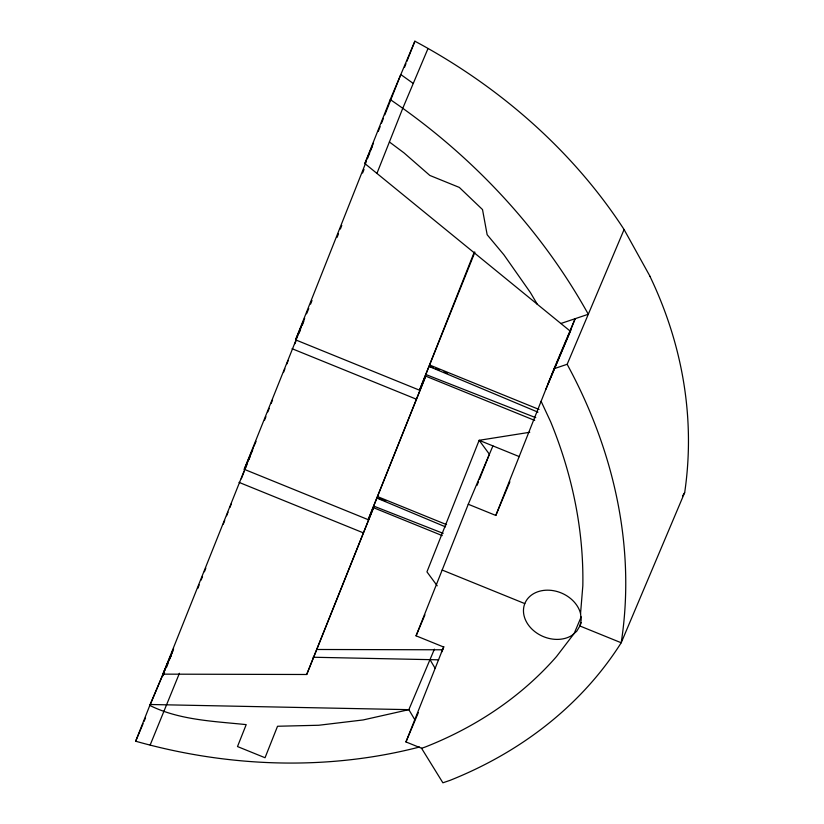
<?xml version="1.0" encoding="UTF-8"?>
<svg xmlns="http://www.w3.org/2000/svg" width="824" height="824" viewBox="0 0 824 824"><rect width="100%" height="100%" fill="white"/><g stroke="black" fill="none" stroke-linecap="round" stroke-linejoin="round"><path stroke-width="1.24" d="M580.549 613.519A29.736 23.587 22.9 0 0 541.306 590.798A29.736 23.587 22.9 0 0 527.978 624.396A29.736 23.587 22.9 0 0 571.846 635.448L576.697 631.277L579.89 625.983L581.198 619.926L580.549 613.519L582.826 585.812A544.231 431.776 22.9 0 0 550.659 421.806L541.1 401.288M172.865 650.888L150.164 704.499L135.672 741.219C227.702 767.226 326.757 771.089 419.622 746.987M682.612 495.873A487.89 381.955 6.5 0 0 684.62 492.721L621.203 642.761A492.402 390.648 22.9 0 1 449.966 780.38L442.89 782.8L421.548 748.264L405.954 741.93L443.611 647.005L416.068 635.819L468.269 504.257L495.811 515.443L554.027 368.709L575.152 318.682L570.218 331.124L364.847 163.543L390.246 99.56L414.884 41.2C498.366 85.923 572.289 149.886 624.087 229.536L650.012 276.318M443.137 533.355L374.127 506.255L306.703 674.495L162.925 674.145L249.095 458.494M534.704 420.415L425.72 376.135L368.184 519.666L244.244 469.32L301.285 326.943M474.912 252.123L419.498 390.185L295.558 339.838L366.474 161.061M367.422 158.682L369.791 152.718M370.738 150.339L372.149 146.754M378.237 131.428L380.122 126.69M381.522 123.136L383.407 118.388M384.818 114.835L400.804 74.541L413.257 83.451M163.162 675.711L164.573 672.137M166.469 667.368L167.89 663.794M169.785 659.025L171.196 655.441M197.791 588.429L199.202 584.855M201.097 580.096L202.508 576.522M204.403 571.763L205.815 568.189M223.304 524.115L224.725 520.541M226.61 515.773L228.032 512.198M229.927 507.429L231.338 503.845M241.278 478.816L244.11 471.668M245.531 468.094L246.953 464.509M248.838 459.741L250.259 456.166M264.504 420.271L265.925 416.687M267.821 411.907L269.242 408.313M271.137 403.533L272.559 399.949M283.477 372.448L284.898 368.864M286.793 364.084L288.215 360.5M294.858 343.762L296.279 340.168M299.122 332.999L300.544 329.415M302.439 324.625L303.871 321.041M310.586 304.108L312.008 300.533M337.057 237.384L338.479 233.81M340.363 229.041L341.785 225.467M362.591 173.03L364.002 169.456M404.543 67.269L405.954 63.716M406.891 61.347L414.884 41.2M150.184 744.958L179.426 673.27M376.928 173.4L402.699 108.459L427.975 48.616M306.703 674.495L373.519 507.697L442.231 535.61M368.184 519.666L425.72 376.135M419.498 390.185L474.264 252.134M477.055 485.336L478.476 481.752M479.434 479.352L489.394 454.24L479.146 440.304L529.76 432.281M364.847 163.543L373.499 143.088M295.558 339.838L304.674 318.239M306.559 313.789L308.763 308.578M301.769 325.789L302.645 323.708M244.244 469.32L253.38 447.669M249.579 457.351L252.659 450.058M162.925 674.145L171.176 654.606M172.154 652.299L173.607 648.849M168.59 661.106L149.865 705.457C179.477 720.176 213.807 721.247 246.201 724.626L237.497 746.554L265.04 757.74L277.534 726.253L318.723 725.254L363.127 719.949L408.848 709.66L434.403 649.168M169.579 658.767L172.051 652.938M135.672 741.219L143.067 723.719M144.056 721.381L145.529 717.879M468.269 504.257L492.917 445.908M416.068 635.819L424.916 614.879M548.001 383.881L570.816 329.878M545.828 389.371L554.264 369.409M555.252 367.061L570.63 330.661M495.811 515.443L509.891 481.783M441.437 652.484L443.889 646.696M405.954 741.93L418.386 712.513M554.027 368.709L567.169 364.28L624.087 229.536M581.167 616.908L574.194 633.429L556.561 656.491A449.883 356.916 22.9 0 1 425.194 747.038L421.548 748.264M581.384 622.429L579.89 625.983L621.203 642.761A581.888 461.646 22.9 0 0 570.414 370.419L567.169 364.28M253.874 446.526L256.068 441.324M560.856 323.502L588.305 314.263C540.534 228.279 471.4 154.85 390.246 99.56M317.271 649.487L442.797 649.796M150.164 704.499L408.848 709.66L414.678 719.476M313.13 657.243L438.615 659.828M429.592 366.268L433.177 367.669M435.577 368.616L439.161 370.017M443.94 371.902L447.525 373.303M425.936 374.549L535.785 417.686M378.597 498.293L385.766 501.116M430.066 365.176L539.061 409.446M292.087 348.717L416.027 399.063M519.316 456.63L479.146 440.304L426.945 571.866L437.204 585.802M377.876 496.738L446.587 524.651M239.012 482.359L362.962 532.706M442.169 570.043L524.795 603.601M376.918 498.108L445.547 526.876M429.139 366.484L537.969 412.175M389.402 141.975L403.956 152.842L429.85 175.45L459.318 187.419L482.514 209.574L487.159 234.737L503.917 254.832L530.409 292.572L537.279 304.262M429.974 659.643L435.165 668.367M649.951 276.328A577.583 452.17 6.5 0 1 684.662 492.711"/></g></svg>
